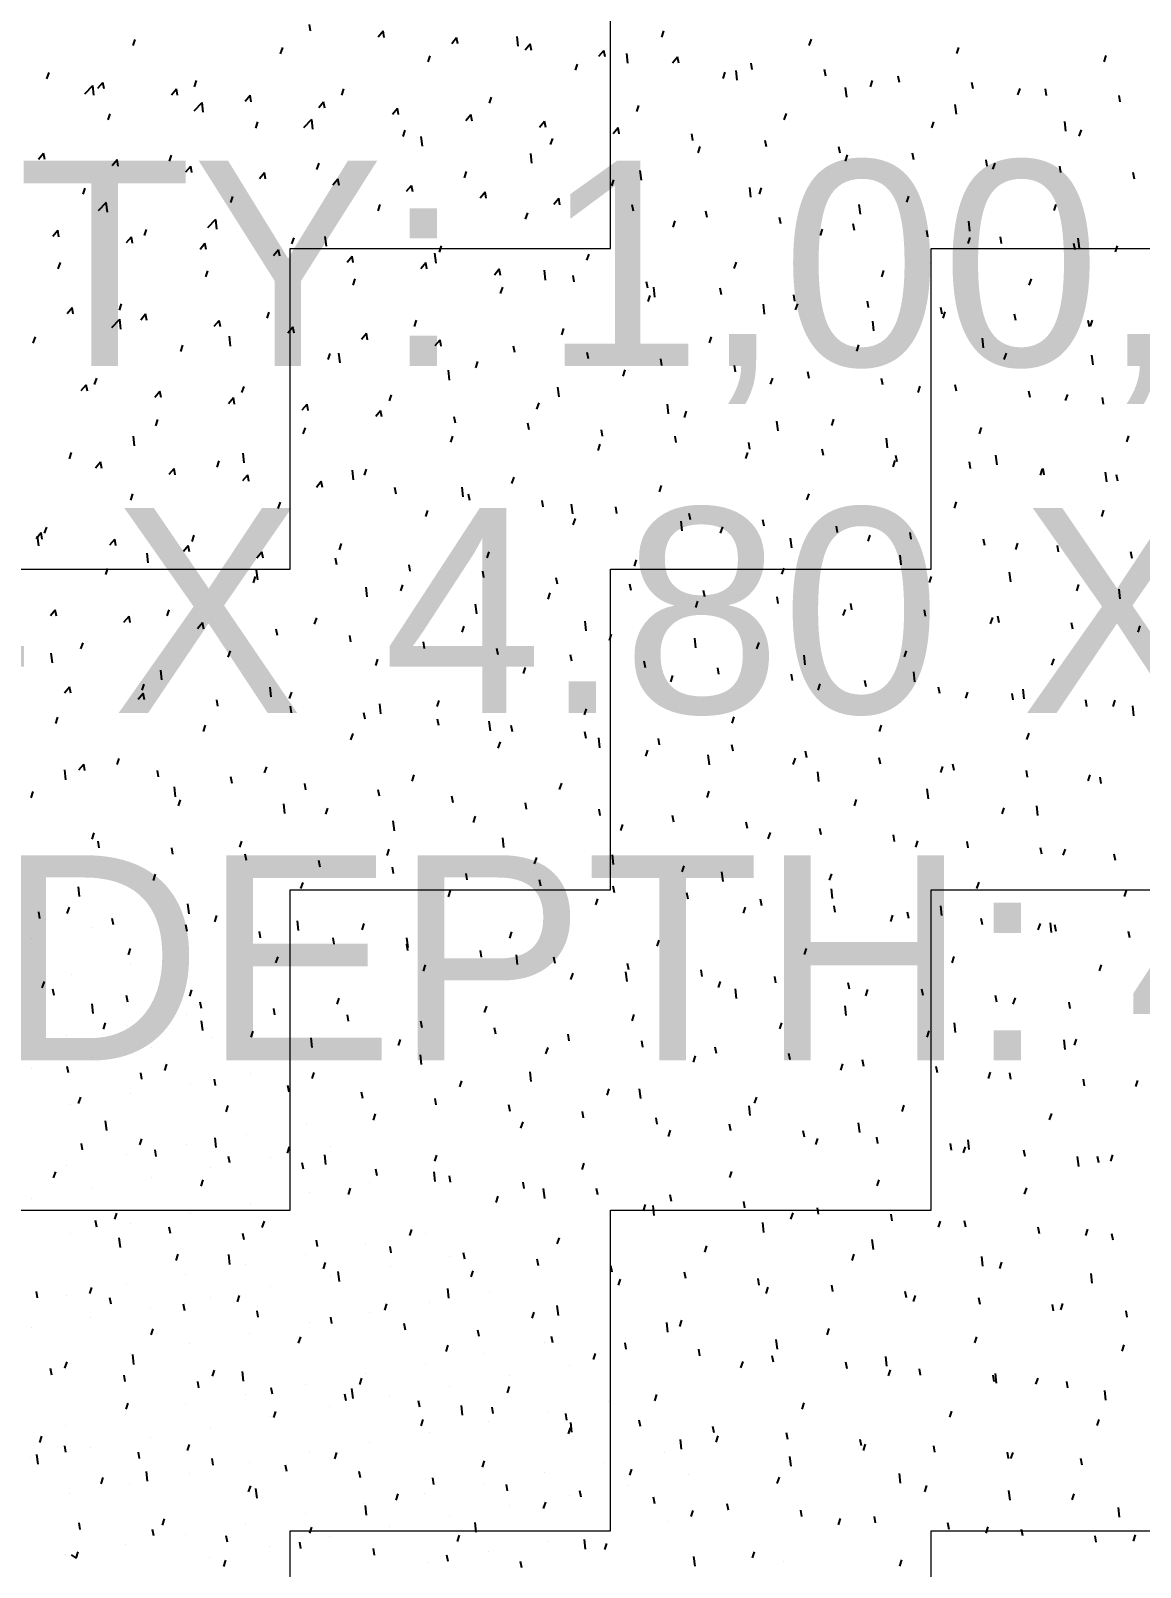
# Model space of a CAD drawing. Header units: millimetres. Extents: x 331487 to 517269, y 198509 to 399936.
# Drawn here: x 417134 to 418215, y 394317 to 395814 of the extents above; entities that cross this region are included whole.
import ezdxf

# ---------------------------------------------------------------- set-up
doc = ezdxf.new("R2010")
doc.units = ezdxf.units.MM
doc.header["$MEASUREMENT"] = 0
doc.layers.add('9th_Hatch-4', color=252, linetype='Continuous', lineweight=5)
doc.layers.add('9th_Text', color=7, linetype='Continuous', lineweight=5)
doc.layers.add('COLUMN', color=6, linetype='Continuous')
doc.styles.add('MtXpl_Swis721_Lt_BT', font='swissl.ttf')

msp = doc.modelspace()

# ---------------------------------------------------------------- linework, layer by layer
at = {"layer": '9th_Hatch-4', "linetype": 'Continuous'}
for p, q in [((417698.7, 395602.1), (417698.7, 395914.6)), ((417386.2, 395602.1), (417698.7, 395602.1)), ((417386.2, 395289.6), (417386.2, 395602.1)), ((418011.2, 395602.1), (418323.7, 395602.1)), ((418011.2, 395289.6), (418011.2, 395602.1)), ((417073.7, 395289.6), (417386.2, 395289.6)), ((417698.7, 395289.6), (418011.2, 395289.6)), ((417698.7, 394977.1), (417698.7, 395289.6)), ((417386.2, 394977.1), (417698.7, 394977.1)), ((417386.2, 394664.6), (417386.2, 394977.1)), ((418011.2, 394977.1), (418323.7, 394977.1)), ((418011.2, 394664.6), (418011.2, 394977.1)), ((417073.7, 394664.6), (417386.2, 394664.6)), ((417698.7, 394664.6), (418011.2, 394664.6)), ((417698.7, 394352.1), (417698.7, 394664.6)), ((417386.2, 394352.1), (417698.7, 394352.1)), ((417386.2, 394039.6), (417386.2, 394352.1)), ((418011.2, 394352.1), (418323.7, 394352.1)), ((418011.2, 394039.6), (418011.2, 394352.1))]:
    msp.add_line(p, q, dxfattribs=at)
at = {"layer": 'COLUMN', "color": 2, "linetype": 'Continuous'}
for p, q in [((417406.3, 395814.1), (417405.2, 395820.3)), ((417233.4, 395799.9), (417235.4, 395805.9)), ((417472.1, 395808.3), (417476.9, 395814.1)), ((417478, 395807.8), (417476.9, 395814.1)), ((417543.8, 395802), (417548.6, 395807.8)), ((417549.8, 395801.5), (417548.6, 395807.8)), ((417608.7, 395799.3), (417607.6, 395808.7)), ((417615.5, 395795.8), (417620.3, 395801.5)), ((417621.5, 395795.2), (417620.3, 395801.5)), ((417748.5, 395808.1), (417750.6, 395814.2)), ((417892.2, 395800.1), (417894.3, 395806.1)), ((417377.1, 395791.9), (417379.1, 395797.9)), ((417520.8, 395783.9), (417522.8, 395789.9)), ((417687.3, 395789.5), (417692.1, 395795.2)), ((417693.2, 395789), (417692.1, 395795.2)), ((417715.4, 395782.7), (417714.3, 395792.2)), ((417759, 395783.2), (417763.8, 395789)), ((417765, 395782.7), (417763.8, 395789)), ((418036, 395792.1), (418038, 395798.1)), ((418179.7, 395784.1), (418181.7, 395790.1)), ((417149.3, 395767.6), (417151.4, 395773.7)), ((417664.5, 395775.9), (417666.5, 395781.9)), ((417808.2, 395767.8), (417810.2, 395773.9)), ((417822.1, 395766.1), (417821, 395775.6)), ((417836.7, 395776.4), (417835.5, 395782.7)), ((417908.4, 395770.1), (417907.2, 395776.4)), ((417186.2, 395753), (417194, 395761.1)), ((417195, 395751.5), (417193.9, 395761)), ((417199, 395758.2), (417203.9, 395763.9)), ((417205, 395757.7), (417203.9, 395763.9)), ((417270.8, 395751.9), (417275.6, 395757.7)), ((417276.7, 395751.4), (417275.6, 395757.7)), ((417293.1, 395759.6), (417295.1, 395765.7)), ((417436.8, 395751.6), (417438.8, 395757.7)), ((417928.8, 395749.6), (417927.7, 395759.1)), ((417951.9, 395759.8), (417954, 395765.9)), ((417980.1, 395763.9), (417979, 395770.1)), ((418051.9, 395757.6), (418050.7, 395763.9)), ((418095.6, 395751.8), (418097.7, 395757.9)), ((418123.6, 395751.3), (418122.4, 395757.6)), ((417292.9, 395736.4), (417300.7, 395744.5)), ((417301.7, 395734.9), (417300.6, 395744.4)), ((417342.5, 395745.6), (417347.3, 395751.4)), ((417348.5, 395745.1), (417347.3, 395751.4)), ((417414.2, 395739.4), (417419, 395745.1)), ((417420.2, 395738.8), (417419, 395745.1)), ((417580.5, 395743.6), (417582.5, 395749.6)), ((417724.2, 395735.6), (417726.2, 395741.6)), ((418035.6, 395733), (418034.5, 395742.5)), ((418195.3, 395745), (418194.2, 395751.3)), ((417209, 395727.4), (417211.1, 395733.4)), ((417399.7, 395719.9), (417407.5, 395728)), ((417408.5, 395718.4), (417407.4, 395727.9)), ((417486, 395733.1), (417490.8, 395738.8)), ((417491.9, 395732.6), (417490.8, 395738.8)), ((417557.7, 395726.8), (417562.5, 395732.6)), ((417563.7, 395726.3), (417562.5, 395732.6)), ((417629.4, 395720.5), (417634.2, 395726.3)), ((417635.4, 395720), (417634.2, 395726.3)), ((417867.9, 395727.6), (417869.9, 395733.6)), ((418142.3, 395716.5), (418141.2, 395726)), ((417352.8, 395719.4), (417354.8, 395725.4)), ((417496.5, 395711.3), (417498.5, 395717.4)), ((417515.2, 395701.8), (417514.1, 395711.3)), ((417701.1, 395714.3), (417705.9, 395720)), ((417707.1, 395713.7), (417705.9, 395720)), ((417778.8, 395707.5), (417777.7, 395713.7)), ((418011.6, 395719.6), (418013.7, 395725.6)), ((418155.3, 395711.6), (418157.4, 395717.6)), ((417640.2, 395703.3), (417642.2, 395709.4)), ((417783.9, 395695.3), (417785.9, 395701.4)), ((417850.6, 395701.2), (417849.4, 395707.5)), ((417922.3, 395694.9), (417921.1, 395701.2)), ((417141.2, 395689.3), (417146, 395695)), ((417147.2, 395688.7), (417146, 395695)), ((417212.9, 395683), (417217.7, 395688.7)), ((417218.9, 395682.4), (417217.7, 395688.7)), ((417268.7, 395687.1), (417270.8, 395693.1)), ((417284.6, 395676.7), (417289.5, 395682.4)), ((417290.6, 395676.2), (417289.5, 395682.4)), ((417412.4, 395679.1), (417414.5, 395685.1)), ((417621.9, 395685.3), (417620.8, 395694.8)), ((417927.6, 395687.3), (417929.6, 395693.4)), ((417994, 395688.6), (417992.9, 395694.9)), ((418065.7, 395682.4), (418064.6, 395688.6)), ((418071.3, 395679.3), (418073.3, 395685.4)), ((418137.5, 395676.1), (418136.3, 395682.4)), ((417356.4, 395670.4), (417361.2, 395676.2)), ((417362.3, 395669.9), (417361.2, 395676.2)), ((417428.1, 395664.2), (417432.9, 395669.9)), ((417434.1, 395663.6), (417432.9, 395669.9)), ((417556.2, 395671.1), (417558.2, 395677.1)), ((417699.9, 395663.1), (417701.9, 395669.1)), ((417728.6, 395668.7), (417727.5, 395678.2)), ((418209.2, 395669.8), (418208, 395676.1)), ((417184.7, 395654.9), (417186.7, 395660.9)), ((417328.4, 395646.8), (417330.4, 395652.9)), ((417499.8, 395657.9), (417504.6, 395663.6)), ((417505.8, 395657.3), (417504.6, 395663.6)), ((417571.6, 395651.6), (417576.4, 395657.3)), ((417577.5, 395651.1), (417576.4, 395657.3)), ((417643.3, 395645.3), (417648.1, 395651.1)), ((417649.3, 395644.8), (417648.1, 395651.1)), ((417835.4, 395652.2), (417834.3, 395661.7)), ((417843.6, 395655.1), (417845.6, 395661.1)), ((417987.3, 395647.1), (417989.3, 395653.1)), ((417199.5, 395639), (417207.3, 395647.1)), ((417208.3, 395637.5), (417207.2, 395647)), ((417472.1, 395638.8), (417474.2, 395644.9)), ((417615.8, 395630.8), (417617.9, 395636.9)), ((417721, 395638.5), (417719.8, 395644.8)), ((417792.7, 395632.2), (417791.5, 395638.5)), ((417942.1, 395635.6), (417941, 395645.1)), ((418131, 395639.1), (418133, 395645.1)), ((417306.2, 395622.4), (417314, 395630.6)), ((417315, 395621), (417313.9, 395630.5)), ((417759.6, 395622.8), (417761.6, 395628.9)), ((417864.4, 395626), (417863.3, 395632.2)), ((417936.2, 395619.7), (417935, 395626)), ((418048.8, 395619.1), (418047.7, 395628.6)), ((417155.1, 395614), (417159.9, 395619.8)), ((417161, 395613.5), (417159.9, 395619.8)), ((417226.8, 395607.8), (417231.6, 395613.5)), ((417232.8, 395607.2), (417231.6, 395613.5)), ((417244.4, 395614.6), (417246.4, 395620.6)), ((417298.5, 395601.5), (417303.3, 395607.2)), ((417304.5, 395601), (417303.3, 395607.2)), ((417388.1, 395606.6), (417390.1, 395612.6)), ((417421.7, 395604.4), (417420.6, 395613.9)), ((417903.3, 395614.8), (417905.3, 395620.9)), ((418007.9, 395613.4), (418006.7, 395619.7)), ((418047, 395606.8), (418049, 395612.8)), ((418079.6, 395607.1), (418078.5, 395613.4)), ((418151.3, 395600.9), (418150.2, 395607.1)), ((418155.5, 395602.5), (418154.4, 395612)), ((417370.2, 395595.2), (417375.1, 395601)), ((417376.2, 395594.7), (417375.1, 395600.9)), ((417442, 395588.9), (417446.8, 395594.7)), ((417447.9, 395588.4), (417446.8, 395594.7)), ((417528.5, 395587.9), (417527.3, 395597.4)), ((417531.8, 395598.6), (417533.9, 395604.6)), ((417675.5, 395590.6), (417677.6, 395596.6)), ((418190.7, 395598.8), (418192.7, 395604.8)), ((417160.4, 395582.3), (417162.4, 395588.4)), ((417304.1, 395574.3), (417306.1, 395580.4)), ((417513.7, 395582.7), (417518.5, 395588.4)), ((417519.7, 395582.1), (417518.5, 395588.4)), ((417585.4, 395576.4), (417590.2, 395582.1)), ((417591.4, 395575.9), (417590.2, 395582.1)), ((417635.2, 395571.3), (417634.1, 395580.8)), ((417819.2, 395582.6), (417821.3, 395588.6)), ((417963, 395574.5), (417965, 395580.6)), ((417447.8, 395566.3), (417449.8, 395572.4)), ((417591.5, 395558.3), (417593.5, 395564.4)), ((417663.1, 395569.6), (417662, 395575.8)), ((417734.9, 395563.3), (417733.7, 395569.6)), ((417741.9, 395554.8), (417740.8, 395564.3)), ((417806.6, 395557), (417805.4, 395563.3)), ((418106.7, 395566.5), (418108.7, 395572.6)), ((417220.1, 395542.1), (417222.1, 395548.1)), ((417735.2, 395550.3), (417737.3, 395556.3)), ((417848.6, 395538.2), (417847.5, 395547.7)), ((417878.3, 395550.8), (417877.1, 395557)), ((417878.9, 395542.3), (417881, 395548.3)), ((417950, 395544.5), (417948.9, 395550.7)), ((417168.9, 395538.8), (417173.8, 395544.6)), ((417174.9, 395538.3), (417173.8, 395544.6)), ((417212.7, 395525), (417220.5, 395533.2)), ((417221.5, 395523.6), (417220.4, 395533.1)), ((417240.7, 395532.5), (417245.5, 395538.3)), ((417246.6, 395532), (417245.5, 395538.3)), ((417312.4, 395526.3), (417317.2, 395532)), ((417318.4, 395525.7), (417317.2, 395532)), ((417363.8, 395534.1), (417365.8, 395540.1)), ((417507.5, 395526.1), (417509.5, 395532.1)), ((418021.8, 395538.2), (418020.6, 395544.5)), ((418022.7, 395534.3), (418024.7, 395540.3)), ((418093.5, 395531.9), (418092.3, 395538.2)), ((418165.2, 395525.7), (418164.1, 395531.9)), ((418166.4, 395526.3), (418168.4, 395532.3)), ((417328.3, 395507), (417327.2, 395516.5)), ((417384.1, 395520), (417388.9, 395525.7)), ((417390.1, 395519.5), (417388.9, 395525.7)), ((417455.8, 395513.7), (417460.7, 395519.5)), ((417461.8, 395513.2), (417460.7, 395519.5)), ((417651.2, 395518), (417653.2, 395524.1)), ((417955.3, 395521.7), (417954.2, 395531.2)), ((417136, 395509.8), (417138.1, 395515.9)), ((417279.8, 395501.8), (417281.8, 395507.9)), ((417527.6, 395507.4), (417532.4, 395513.2)), ((417533.5, 395506.9), (417532.4, 395513.2)), ((417605.3, 395500.6), (417604.1, 395506.9)), ((417794.9, 395510), (417796.9, 395516.1)), ((417938.6, 395502), (417940.7, 395508.1)), ((418062.1, 395505.1), (418061, 395514.6)), ((417423.5, 395493.8), (417425.5, 395499.8)), ((417435, 395490.5), (417433.9, 395500)), ((417567.2, 395485.8), (417569.2, 395491.8)), ((417677, 395494.4), (417675.8, 395500.6)), ((417748.7, 395488.1), (417747.6, 395494.4)), ((417820.5, 395481.8), (417819.3, 395488.1)), ((418082.3, 395494), (418084.4, 395500.1)), ((418168.8, 395488.6), (418167.7, 395498.1)), ((417195.7, 395469.6), (417197.8, 395475.6)), ((417541.7, 395473.9), (417540.6, 395483.4)), ((417710.9, 395477.8), (417712.9, 395483.8)), ((417854.6, 395469.8), (417856.6, 395475.8)), ((417892.2, 395475.5), (417891, 395481.8)), ((417963.9, 395469.3), (417962.7, 395475.5)), ((417182.8, 395463.6), (417187.6, 395469.3)), ((417188.8, 395463.1), (417187.6, 395469.3)), ((417254.5, 395457.3), (417259.4, 395463.1)), ((417260.5, 395456.8), (417259.4, 395463.1)), ((417326.3, 395451), (417331.1, 395456.8)), ((417332.2, 395450.5), (417331.1, 395456.8)), ((417339.4, 395461.6), (417341.5, 395467.6)), ((417483.2, 395453.5), (417485.2, 395459.6)), ((417648.4, 395457.4), (417647.3, 395466.9)), ((417998.3, 395461.8), (418000.3, 395467.8)), ((418035.6, 395463), (418034.5, 395469.3)), ((418107.4, 395456.7), (418106.2, 395463)), ((418142, 395453.8), (418144.1, 395459.8)), ((418179.1, 395450.4), (418177.9, 395456.7)), ((417398, 395444.8), (417402.8, 395450.5)), ((417404, 395444.2), (417402.8, 395450.5)), ((417469.7, 395438.5), (417474.5, 395444.2)), ((417475.7, 395438), (417474.5, 395444.2)), ((417626.9, 395445.5), (417628.9, 395451.6)), ((417755.2, 395440.8), (417754.1, 395450.3)), ((417770.6, 395437.5), (417772.6, 395443.6)), ((417255.4, 395429.3), (417257.5, 395435.3)), ((417399.1, 395421.3), (417401.2, 395427.3)), ((417547.4, 395431.7), (417546.3, 395438)), ((417619.2, 395425.4), (417618, 395431.7)), ((417861.9, 395424.3), (417860.8, 395433.8)), ((417914.3, 395429.5), (417916.3, 395435.6)), ((418058, 395421.5), (418060, 395427.5)), ((417234.8, 395409.6), (417233.7, 395419.1)), ((417542.9, 395413.3), (417544.9, 395419.3)), ((417690.9, 395419.1), (417689.7, 395425.4)), ((417762.6, 395412.9), (417761.4, 395419.1)), ((417834.3, 395406.6), (417833.2, 395412.9)), ((417968.6, 395407.7), (417967.5, 395417.2)), ((418201.7, 395413.5), (418203.8, 395419.5)), ((417171.4, 395397), (417173.4, 395403.1)), ((417341.5, 395393.1), (417340.4, 395402.5)), ((417686.6, 395405.3), (417688.6, 395411.3)), ((417830.3, 395397.3), (417832.3, 395403.3)), ((417906.1, 395400.3), (417904.9, 395406.6)), ((417977.8, 395394), (417976.6, 395400.3)), ((418075.3, 395391.2), (418074.2, 395400.7)), ((417196.7, 395388.4), (417201.5, 395394.1)), ((417202.7, 395387.8), (417201.5, 395394.1)), ((417268.4, 395382.1), (417273.2, 395387.8)), ((417274.4, 395381.6), (417273.2, 395387.8)), ((417315.1, 395389), (417317.1, 395395.1)), ((417340.1, 395375.8), (417345, 395381.6)), ((417346.1, 395375.3), (417345, 395381.6)), ((417448.2, 395376.5), (417447.1, 395386)), ((417458.8, 395381), (417460.9, 395387.1)), ((417974, 395389.3), (417976, 395395.3)), ((418049.5, 395387.8), (418048.4, 395394)), ((418117.7, 395381.2), (418119.7, 395387.3)), ((418121.2, 395381.5), (418120.1, 395387.8)), ((418182.1, 395374.6), (418180.9, 395384.1)), ((418193, 395375.2), (418191.8, 395381.5)), ((417411.9, 395369.6), (417416.7, 395375.3)), ((417417.8, 395369), (417416.7, 395375.3)), ((417489.6, 395362.7), (417488.4, 395369)), ((417555, 395359.9), (417553.9, 395369.4)), ((417602.5, 395373), (417604.6, 395379.1)), ((417746.3, 395365), (417748.3, 395371.1)), ((417231.1, 395356.8), (417233.1, 395362.8)), ((417374.8, 395348.8), (417376.8, 395354.8)), ((417561.3, 395356.5), (417560.1, 395362.7)), ((417633, 395350.2), (417631.9, 395356.5)), ((417661.7, 395343.4), (417660.6, 395352.9)), ((417890, 395357), (417892, 395363)), ((418033.7, 395349), (418035.7, 395355)), ((417518.5, 395340.8), (417520.5, 395346.8)), ((417662.2, 395332.8), (417664.3, 395338.8)), ((417704.8, 395343.9), (417703.6, 395350.2)), ((417776.5, 395337.6), (417775.3, 395343.9)), ((417848.2, 395331.4), (417847, 395337.6)), ((418177.4, 395341), (418179.4, 395347)), ((417138.8, 395319.4), (417143.7, 395325.2)), ((417141.3, 395312.2), (417140.2, 395321.7)), ((417144.8, 395318.9), (417143.7, 395325.2)), ((417147.1, 395324.5), (417149.1, 395330.6)), ((417290.8, 395316.5), (417292.8, 395322.6)), ((417768.4, 395326.8), (417767.3, 395336.3)), ((417805.9, 395324.7), (417808, 395330.8)), ((417919.9, 395325.1), (417918.8, 395331.4)), ((417949.7, 395316.7), (417951.7, 395322.8)), ((417991.7, 395318.8), (417990.5, 395325.1)), ((417210.6, 395313.2), (417215.4, 395318.9)), ((417216.5, 395312.6), (417215.4, 395318.9)), ((417282.3, 395306.9), (417287.1, 395312.6)), ((417288.3, 395306.4), (417287.1, 395312.6)), ((417434.5, 395308.5), (417436.5, 395314.6)), ((417578.2, 395300.5), (417580.2, 395306.5)), ((417875.1, 395310.3), (417874, 395319.8)), ((418063.4, 395312.5), (418062.2, 395318.8)), ((418093.4, 395308.7), (418095.4, 395314.8)), ((418135.1, 395306.3), (418134, 395312.5)), ((417248.1, 395295.6), (417246.9, 395305.1)), ((417354, 395300.6), (417358.8, 395306.4)), ((417360, 395300.1), (417358.8, 395306.3)), ((417431.7, 395293.8), (417430.6, 395300.1)), ((417503.4, 395287.5), (417502.3, 395293.8)), ((417721.9, 395292.5), (417724, 395298.5)), ((417981.9, 395293.7), (417980.8, 395303.2)), ((418206.8, 395300), (418205.7, 395306.3)), ((417206.8, 395284.3), (417208.8, 395290.3)), ((417350.5, 395276.3), (417352.5, 395282.3)), ((417354.8, 395279.1), (417353.7, 395288.6)), ((417575.2, 395281.3), (417574, 395287.5)), ((417646.9, 395275), (417645.7, 395281.2)), ((417865.6, 395284.5), (417867.7, 395290.5)), ((418009.3, 395276.5), (418011.4, 395282.5)), ((418088.6, 395277.2), (418087.5, 395286.7)), ((417461.5, 395262.5), (417460.4, 395272)), ((417494.2, 395268.3), (417496.2, 395274.3)), ((417637.9, 395260.2), (417639.9, 395266.3)), ((417718.6, 395268.7), (417717.5, 395275)), ((417790.4, 395262.4), (417789.2, 395268.7)), ((417862.1, 395256.2), (417860.9, 395262.4)), ((418153.1, 395268.5), (418155.1, 395274.5)), ((418195.3, 395260.6), (418194.2, 395270.1)), ((417152.7, 395244.2), (417157.5, 395250)), ((417158.7, 395243.7), (417157.5, 395250)), ((417266.5, 395244), (417268.5, 395250)), ((417568.2, 395246), (417567.1, 395255.5)), ((417781.6, 395252.2), (417783.6, 395258.3)), ((417925.3, 395244.2), (417927.4, 395250.3)), ((417933.8, 395249.9), (417932.6, 395256.1)), ((418005.5, 395243.6), (418004.4, 395249.9)), ((417224.4, 395237.9), (417229.3, 395243.7)), ((417230.4, 395237.4), (417229.3, 395243.7)), ((417296.2, 395231.7), (417301, 395237.4)), ((417302.1, 395231.1), (417301, 395237.4)), ((417410.2, 395236), (417412.2, 395242)), ((417553.9, 395228), (417555.9, 395234)), ((417674.9, 395229.4), (417673.8, 395238.9)), ((418069, 395236.2), (418071.1, 395242.3)), ((418077.3, 395237.3), (418076.1, 395243.6)), ((418149, 395231.1), (418147.8, 395237.3)), ((418212.8, 395228.2), (418214.8, 395234.2)), ((417182.4, 395211.8), (417184.5, 395217.8)), ((417373.9, 395224.9), (417372.7, 395231.1)), ((417445.6, 395218.6), (417444.4, 395224.9)), ((417517.3, 395212.3), (417516.2, 395218.6)), ((417697.6, 395220), (417699.6, 395226)), ((417781.7, 395212.9), (417780.6, 395222.4)), ((417841.3, 395212), (417843.3, 395218)), ((417154.6, 395198.2), (417153.5, 395207.7)), ((417326.1, 395203.7), (417328.2, 395209.8)), ((417469.9, 395195.7), (417471.9, 395201.8)), ((417589.1, 395206), (417587.9, 395212.3)), ((417660.8, 395199.8), (417659.6, 395206)), ((417888.4, 395196.3), (417887.3, 395205.8)), ((417985, 395204), (417987, 395210)), ((418128.7, 395196), (418130.8, 395202)), ((417261.3, 395181.7), (417260.2, 395191.2)), ((417613.6, 395187.7), (417615.6, 395193.8)), ((417732.5, 395193.5), (417731.3, 395199.8)), ((417804.2, 395187.2), (417803.1, 395193.5)), ((417876, 395180.9), (417874.8, 395187.2)), ((417995.1, 395179.8), (417994, 395189.3)), ((417166.6, 395169), (417171.4, 395174.7)), ((417172.6, 395168.5), (417171.4, 395174.7)), ((417242.1, 395171.5), (417244.1, 395177.5)), ((417368, 395165.1), (417366.9, 395174.6)), ((417757.3, 395179.7), (417759.3, 395185.8)), ((417901, 395171.7), (417903, 395177.8)), ((417947.7, 395174.7), (417946.5, 395180.9)), ((418019.4, 395168.4), (418018.3, 395174.6)), ((418101.8, 395163.2), (418100.7, 395172.7)), ((417238.3, 395162.7), (417243.1, 395168.5)), ((417244.3, 395162.2), (417243.1, 395168.5)), ((417316, 395155.9), (417314.9, 395162.2)), ((417385.8, 395163.5), (417387.9, 395169.5)), ((417474.8, 395148.6), (417473.7, 395158.1)), ((417529.5, 395155.5), (417531.6, 395161.5)), ((418044.7, 395163.7), (418046.7, 395169.7)), ((418091.1, 395162.1), (418090, 395168.4)), ((418162.9, 395155.8), (418161.7, 395162.1)), ((418188.4, 395155.7), (418190.4, 395161.7)), ((417158.1, 395139.2), (417160.1, 395145.3)), ((417387.7, 395149.6), (417386.6, 395155.9)), ((417459.5, 395143.4), (417458.3, 395149.6)), ((417531.2, 395137.1), (417530, 395143.4)), ((417673.3, 395147.5), (417675.3, 395153.5)), ((417817, 395139.5), (417819, 395145.5)), ((418208.6, 395146.7), (418207.5, 395156.2)), ((417301.8, 395131.2), (417303.8, 395137.3)), ((417445.5, 395123.2), (417447.6, 395129.3)), ((417581.5, 395132), (417580.4, 395141.5)), ((417602.9, 395130.8), (417601.8, 395137.1)), ((417674.7, 395124.5), (417673.5, 395130.8)), ((417960.7, 395131.4), (417962.7, 395137.5)), ((418104.4, 395123.4), (418106.4, 395129.5)), ((417589.2, 395115.2), (417591.3, 395121.3)), ((417688.2, 395115.5), (417687.1, 395125)), ((417733, 395107.2), (417735, 395113.2)), ((417746.4, 395118.3), (417745.2, 395124.5)), ((417818.1, 395112), (417816.9, 395118.3)), ((417889.8, 395105.7), (417888.7, 395112)), ((417180.5, 395093.8), (417185.3, 395099.5)), ((417186.4, 395093.2), (417185.3, 395099.5)), ((417217.8, 395099), (417219.8, 395105)), ((417361.5, 395091), (417363.5, 395097)), ((417794.9, 395098.9), (417793.8, 395108.4)), ((417876.7, 395099.2), (417878.7, 395105.2)), ((417961.6, 395099.4), (417960.4, 395105.7)), ((418020.4, 395091.2), (418022.4, 395097.2)), ((418033.3, 395093.2), (418032.1, 395099.4)), ((417167.8, 395084.3), (417166.7, 395093.8)), ((417258.2, 395087), (417257, 395093.2)), ((417329.9, 395080.7), (417328.7, 395087)), ((417505.2, 395083), (417507.2, 395089)), ((417901.7, 395082.4), (417900.6, 395091.9)), ((418105, 395086.9), (418103.9, 395093.2)), ((418164.1, 395083.2), (418166.1, 395089.2)), ((418176.7, 395080.6), (418175.6, 395086.9)), ((417133.8, 395066.7), (417135.8, 395072.8)), ((417274.6, 395067.7), (417273.5, 395077.2)), ((417401.6, 395074.4), (417400.5, 395080.7)), ((417473.3, 395068.1), (417472.2, 395074.4)), ((417545.1, 395061.9), (417543.9, 395068.1)), ((417648.9, 395074.9), (417651, 395081)), ((417792.6, 395066.9), (417794.7, 395073)), ((418008.4, 395065.8), (418007.3, 395075.3)), ((417277.5, 395058.7), (417279.5, 395064.8)), ((417381.3, 395051.2), (417380.2, 395060.7)), ((417421.2, 395050.7), (417423.2, 395056.7)), ((417616.8, 395055.6), (417615.6, 395061.9)), ((417688.5, 395049.3), (417687.4, 395055.6)), ((417936.4, 395058.9), (417938.4, 395065)), ((418080.1, 395050.9), (418082.1, 395057)), ((418115.1, 395049.3), (418114, 395058.8)), ((417488, 395034.6), (417486.9, 395044.1)), ((417564.9, 395042.7), (417566.9, 395048.7)), ((417708.6, 395034.7), (417710.6, 395040.7)), ((417760.3, 395043), (417759.1, 395049.3)), ((417832, 395036.8), (417830.8, 395043)), ((417193.5, 395026.5), (417195.5, 395032.5)), ((417200.3, 395018), (417199.2, 395024.3)), ((417337.2, 395018.5), (417339.2, 395024.5)), ((417594.7, 395018.1), (417593.6, 395027.6)), ((417852.3, 395026.7), (417854.4, 395032.7)), ((417903.7, 395030.5), (417902.5, 395036.8)), ((417975.4, 395024.2), (417974.3, 395030.5)), ((417996, 395018.7), (417998.1, 395024.7)), ((418047.2, 395017.9), (418046, 395024.2)), ((417272, 395011.8), (417270.9, 395018)), ((417343.8, 395005.5), (417342.6, 395011.7)), ((417480.9, 395010.4), (417482.9, 395016.5)), ((417624.6, 395002.4), (417626.6, 395008.5)), ((417701.5, 395001.5), (417700.4, 395011)), ((418118.9, 395011.7), (418117.7, 395017.9)), ((418139.8, 395010.7), (418141.8, 395016.7)), ((418190.6, 395005.4), (418189.5, 395011.7)), ((417253.1, 394986.2), (417255.2, 394992.2)), ((417415.5, 394999.2), (417414.3, 395005.5)), ((417487.2, 394992.9), (417486.1, 394999.2)), ((417558.9, 394986.7), (417557.8, 394992.9)), ((417768.3, 394994.4), (417770.3, 395000.5)), ((417808.2, 394985), (417807.1, 394994.5)), ((417912, 394986.4), (417914.1, 394992.5)), ((417181.1, 394970.3), (417180, 394979.8)), ((417396.9, 394978.2), (417398.9, 394984.2)), ((417630.7, 394980.4), (417629.5, 394986.6)), ((417702.4, 394974.1), (417701.2, 394980.4)), ((417914.9, 394968.4), (417913.8, 394977.9)), ((418055.7, 394978.4), (418057.8, 394984.5)), ((417287.8, 394953.7), (417286.7, 394963.2)), ((417540.6, 394970.2), (417542.6, 394976.2)), ((417684.3, 394962.2), (417686.3, 394968.2)), ((417774.1, 394967.8), (417773, 394974.1)), ((417845.9, 394961.5), (417844.7, 394967.8)), ((418199.4, 394970.4), (418201.5, 394976.4)), ((417142.5, 394949.1), (417141.3, 394955.4)), ((417169.1, 394961.7), (417169.1, 394961.7)), ((417169.1, 394953.9), (417171.2, 394960)), ((417214.2, 394942.8), (417213, 394949.1)), ((417312.8, 394945.9), (417314.9, 394952)), ((417828, 394954.2), (417830, 394960.2)), ((417917.6, 394955.3), (417916.4, 394961.5)), ((417971.7, 394946.2), (417973.7, 394952.2)), ((417989.3, 394949), (417988.1, 394955.3)), ((418021.6, 394951.8), (418020.5, 394961.3)), ((418061, 394942.7), (418059.9, 394949)), ((417193, 394939.8), (417193, 394939.8)), ((417285.9, 394936.5), (417284.8, 394942.8)), ((417357.6, 394930.3), (417356.5, 394936.5)), ((417394.6, 394937.2), (417393.4, 394946.7)), ((417456.6, 394937.9), (417458.6, 394944)), ((417600.3, 394929.9), (417602.3, 394936)), ((418115.4, 394938.1), (418117.5, 394944.2)), ((418128.4, 394935.3), (418127.3, 394944.8)), ((418132.8, 394936.4), (418131.6, 394942.7)), ((418204.5, 394930.2), (418203.3, 394936.4)), ((417134.7, 394929.7), (417134.7, 394929.7)), ((417228.8, 394913.7), (417230.8, 394919.7)), ((417429.4, 394924), (417428.2, 394930.2)), ((417501.1, 394917.7), (417499.9, 394924)), ((417501.3, 394920.6), (417500.2, 394930.1)), ((417572.8, 394911.4), (417571.7, 394917.7)), ((417744, 394921.9), (417746, 394928)), ((417887.7, 394913.9), (417889.7, 394919.9)), ((417231.2, 394904.8), (417231.2, 394904.8)), ((417372.5, 394905.7), (417374.6, 394911.7)), ((417516.2, 394897.7), (417518.3, 394903.7)), ((417608, 394904.1), (417606.9, 394913.6)), ((417644.6, 394905.2), (417643.4, 394911.4)), ((417716.3, 394898.9), (417715.1, 394905.1)), ((418031.4, 394905.9), (418033.4, 394911.9)), ((418175.1, 394897.9), (418177.1, 394903.9)), ((417144.8, 394881.4), (417146.8, 394887.5)), ((417172.9, 394894.7), (417172.9, 394894.7)), ((417660, 394889.7), (417662, 394895.7)), ((417714.7, 394887.5), (417713.6, 394897)), ((417788, 394892.6), (417786.8, 394898.9)), ((417803.7, 394881.6), (417805.7, 394887.7)), ((417859.7, 394886.3), (417858.6, 394892.6)), ((417156.3, 394873.9), (417155.2, 394880.1)), ((417228.1, 394867.6), (417226.9, 394873.9)), ((417288.5, 394873.4), (417290.5, 394879.5)), ((417821.4, 394871), (417820.3, 394880.5)), ((417931.5, 394880.1), (417930.3, 394886.3)), ((417947.4, 394873.6), (417949.4, 394879.7)), ((418003.2, 394873.8), (418002, 394880)), ((418074.9, 394867.5), (418073.8, 394873.8)), ((417194.4, 394856.3), (417193.3, 394865.8)), ((417299.8, 394861.3), (417298.6, 394867.6)), ((417371.5, 394855), (417370.4, 394861.3)), ((417432.2, 394865.4), (417434.2, 394871.5)), ((417575.9, 394857.4), (417578, 394863.4)), ((417928.2, 394854.4), (417927.1, 394863.9)), ((418091.1, 394865.6), (418093.1, 394871.7)), ((418146.6, 394861.2), (418145.5, 394867.5)), ((417204.5, 394841.2), (417206.5, 394847.2)), ((417227.1, 394845.1), (417227.1, 394845.1)), ((417285.4, 394855.1), (417285.4, 394855.1)), ((417301.1, 394839.8), (417300, 394849.3)), ((417443.2, 394848.8), (417442.1, 394855)), ((417515, 394842.5), (417513.8, 394848.8)), ((417586.7, 394836.2), (417585.5, 394842.5)), ((417719.6, 394849.4), (417721.7, 394855.4)), ((417863.4, 394841.4), (417865.4, 394847.4)), ((418034.9, 394837.9), (418033.8, 394847.4)), ((417168.8, 394835.1), (417168.8, 394835.1)), ((417309.4, 394833.1), (417309.4, 394833.1)), ((417348.2, 394833.2), (417350.2, 394839.2)), ((417407.8, 394823.2), (417406.7, 394832.7)), ((417491.9, 394825.2), (417493.9, 394831.2)), ((417658.4, 394829.9), (417657.3, 394836.2)), ((417730.2, 394823.7), (417729, 394829.9)), ((418007.1, 394833.4), (418009.1, 394839.4)), ((418141.6, 394821.3), (418140.5, 394830.8)), ((418150.8, 394825.4), (418152.8, 394831.4)), ((417192.8, 394813.1), (417192.8, 394813.1)), ((417251.1, 394823.1), (417251.1, 394823.1)), ((417514.5, 394806.7), (417513.4, 394816.2)), ((417635.6, 394817.1), (417637.7, 394823.2)), ((417779.3, 394809.1), (417781.4, 394815.2)), ((417801.9, 394817.4), (417800.7, 394823.7)), ((417873.6, 394811.1), (417872.4, 394817.4)), ((417134.4, 394803.1), (417134.4, 394803.1)), ((417170.2, 394798.6), (417169.1, 394804.9)), ((417241.9, 394792.4), (417240.8, 394798.6)), ((417264.2, 394800.9), (417266.2, 394806.9)), ((417347.6, 394798.1), (417347.6, 394798.1)), ((417407.9, 394792.9), (417409.9, 394798.9)), ((417621.3, 394790.1), (417620.2, 394799.6)), ((417923.1, 394801.1), (417925.1, 394807.2)), ((417945.3, 394804.8), (417944.2, 394811.1)), ((418017.1, 394798.6), (418015.9, 394804.8)), ((418066.8, 394793.1), (418068.8, 394799.2)), ((418088.8, 394792.3), (418087.6, 394798.6)), ((417289.3, 394788.1), (417289.3, 394788.1)), ((417313.7, 394786.1), (417312.5, 394792.4)), ((417385.4, 394779.8), (417384.2, 394786.1)), ((417551.6, 394784.9), (417553.6, 394790.9)), ((417695.3, 394776.9), (417697.3, 394782.9)), ((417728, 394773.6), (417726.9, 394783.1)), ((418160.5, 394786), (418159.4, 394792.3)), ((418210.5, 394785.1), (418212.5, 394791.2)), ((417172.6, 394768.1), (417172.6, 394768.1)), ((417180.2, 394768.7), (417182.2, 394774.7)), ((417230.9, 394778.1), (417230.9, 394778.1)), ((417457.1, 394773.5), (417456, 394779.8)), ((417528.8, 394767.3), (417527.7, 394773.5)), ((417839, 394768.9), (417841.1, 394774.9)), ((417323.9, 394760.6), (417325.9, 394766.7)), ((417467.6, 394752.6), (417469.6, 394758.7)), ((417600.6, 394761), (417599.4, 394767.3)), ((417672.3, 394754.7), (417671.1, 394761)), ((417744, 394748.4), (417742.9, 394754.7)), ((417834.7, 394757), (417833.6, 394766.5)), ((417982.7, 394760.9), (417984.8, 394766.9)), ((418126.5, 394752.9), (418128.5, 394758.9)), ((417207.6, 394742.4), (417206.5, 394751.9)), ((417343.5, 394738.5), (417343.5, 394738.5)), ((417401.8, 394748.5), (417401.8, 394748.5)), ((417611.3, 394744.6), (417613.3, 394750.7)), ((417755, 394736.6), (417757, 394742.7)), ((417815.8, 394742.2), (417814.6, 394748.4)), ((417887.5, 394735.9), (417886.3, 394742.2)), ((417941.4, 394740.5), (417940.3, 394750)), ((417184.1, 394723.4), (417182.9, 394729.7)), ((417239.8, 394728.4), (417241.9, 394734.4)), ((417255.8, 394717.1), (417254.7, 394723.4)), ((417285.1, 394728.5), (417285.1, 394728.5)), ((417314.3, 394725.8), (417313.2, 394735.3)), ((417383.6, 394720.4), (417385.6, 394726.4)), ((417425.7, 394726.5), (417425.7, 394726.5)), ((417898.7, 394728.6), (417900.7, 394734.7)), ((417959.2, 394729.6), (417958, 394735.9)), ((418030.9, 394723.3), (418029.8, 394729.6)), ((418042.4, 394720.6), (418044.5, 394726.6)), ((418048.2, 394723.9), (418047, 394733.4)), ((418102.7, 394717.1), (418101.5, 394723.3)), ((417168.5, 394708.4), (417168.5, 394708.4)), ((417226.8, 394718.5), (417226.8, 394718.5)), ((417327.5, 394710.9), (417326.4, 394717.1)), ((417367.4, 394716.5), (417367.4, 394716.5)), ((417399.3, 394704.6), (417398.1, 394710.9)), ((417421.1, 394709.3), (417420, 394718.8)), ((417527.3, 394712.4), (417529.3, 394718.4)), ((417671, 394704.4), (417673, 394710.4)), ((418154.9, 394707.4), (418153.8, 394716.9)), ((418174.4, 394710.8), (418173.2, 394717.1)), ((418186.1, 394712.6), (418188.2, 394718.6)), ((417155.8, 394696.1), (417157.9, 394702.2)), ((417250.8, 394696.5), (417250.8, 394696.5)), ((417299.5, 394688.1), (417301.6, 394694.2)), ((417309.1, 394706.5), (417309.1, 394706.5)), ((417471, 394698.3), (417469.8, 394704.6)), ((417527.8, 394692.7), (417526.7, 394702.2)), ((417542.7, 394692), (417541.6, 394698.3)), ((417814.7, 394696.4), (417816.7, 394702.4)), ((417958.4, 394688.3), (417960.4, 394694.4)), ((417192.5, 394686.5), (417192.5, 394686.5)), ((417405.6, 394681.5), (417405.6, 394681.5)), ((417443.2, 394680.1), (417445.3, 394686.2)), ((417463.9, 394691.5), (417463.9, 394691.5)), ((417587, 394672.1), (417589, 394678.2)), ((417614.5, 394685.8), (417613.3, 394692)), ((417634.5, 394676.2), (417633.4, 394685.7)), ((417686.2, 394679.5), (417685, 394685.8)), ((417757.9, 394673.2), (417756.7, 394679.5)), ((418102.1, 394680.3), (418104.2, 394686.4)), ((417134.1, 394676.5), (417134.1, 394676.5)), ((417347.3, 394671.5), (417347.3, 394671.5)), ((417730.7, 394664.1), (417732.7, 394670.1)), ((417741.2, 394659.6), (417740.1, 394669.1)), ((417829.6, 394666.9), (417828.5, 394673.2)), ((417901.4, 394660.7), (417900.2, 394666.9)), ((417198, 394648.2), (417196.8, 394654.5)), ((417215.5, 394655.9), (417217.5, 394661.9)), ((417230.7, 394651.5), (417230.7, 394651.5)), ((417269.7, 394641.9), (417268.5, 394648.2)), ((417289, 394661.5), (417289, 394661.5)), ((417359.2, 394647.9), (417361.3, 394653.9)), ((417848, 394643.1), (417846.9, 394652.6)), ((417874.4, 394656.1), (417876.4, 394662.1)), ((417973.1, 394654.4), (417971.9, 394660.7)), ((418018.1, 394648.1), (418020.1, 394654.1)), ((418044.8, 394648.1), (418043.6, 394654.4)), ((418116.5, 394641.8), (418115.4, 394648.1)), ((417172.3, 394641.5), (417172.3, 394641.5)), ((417220.9, 394628.4), (417219.8, 394637.9)), ((417341.4, 394635.7), (417340.3, 394641.9)), ((417413.1, 394629.4), (417412, 394635.6)), ((417502.9, 394639.9), (417505, 394645.9)), ((417518.1, 394641.9), (417518.1, 394641.9)), ((417646.7, 394631.9), (417648.7, 394637.9)), ((417954.7, 394626.5), (417953.6, 394636)), ((418161.8, 394640.1), (418163.8, 394646.1)), ((418188.3, 394635.6), (418187.1, 394641.8)), ((417275.2, 394615.6), (417277.2, 394621.7)), ((417327.6, 394611.9), (417326.5, 394621.4)), ((417401.5, 394621.9), (417401.5, 394621.9)), ((417459.8, 394631.9), (417459.8, 394631.9)), ((417484.9, 394623.1), (417483.7, 394629.4)), ((417542.1, 394619.9), (417542.1, 394619.9)), ((417556.6, 394616.8), (417555.4, 394623.1)), ((417790.4, 394623.8), (417792.4, 394629.9)), ((417934.1, 394615.8), (417936.1, 394621.9)), ((418061.4, 394610), (418060.3, 394619.5)), ((417343.2, 394611.9), (417343.2, 394611.9)), ((417418.9, 394607.6), (417420.9, 394613.6)), ((417434.3, 394595.3), (417433.2, 394604.8)), ((417483.8, 394609.9), (417483.8, 394609.9)), ((417562.6, 394599.6), (417564.7, 394605.6)), ((417628.3, 394610.6), (417627.2, 394616.8)), ((417700.1, 394604.3), (417698.9, 394610.5)), ((417771.8, 394598), (417770.6, 394604.3)), ((418077.8, 394607.8), (418079.8, 394613.9)), ((418168.1, 394593.4), (418167, 394602.9)), ((417191.2, 394583.4), (417193.2, 394589.4)), ((417226.5, 394591.8), (417226.5, 394591.8)), ((417284.8, 394601.8), (417284.8, 394601.8)), ((417367.1, 394589.9), (417367.1, 394589.9)), ((417425.4, 394599.9), (417425.4, 394599.9)), ((417541, 394578.8), (417539.9, 394588.3)), ((417706.3, 394591.6), (417708.4, 394597.6)), ((417843.5, 394591.7), (417842.3, 394598)), ((417850.1, 394583.6), (417852.1, 394589.6)), ((417915.2, 394585.5), (417914.1, 394591.7)), ((417140.1, 394579.3), (417139, 394585.5)), ((417168.2, 394581.8), (417168.2, 394581.8)), ((417211.8, 394573), (417210.7, 394579.3)), ((417283.6, 394566.7), (417282.4, 394573)), ((417308.8, 394579.9), (417308.8, 394579.9)), ((417334.9, 394575.4), (417336.9, 394581.4)), ((417478.6, 394567.3), (417480.6, 394573.4)), ((417521.9, 394574.9), (417521.9, 394574.9)), ((417580.3, 394584.9), (417580.3, 394584.9)), ((417987, 394579.2), (417985.8, 394585.4)), ((417993.8, 394575.6), (417995.8, 394581.6)), ((418058.7, 394572.9), (418057.5, 394579.2)), ((418130.4, 394566.6), (418129.3, 394572.9)), ((418137.5, 394567.6), (418139.5, 394573.6)), ((417192.2, 394559.9), (417192.2, 394559.9)), ((417250.5, 394569.9), (417250.5, 394569.9)), ((417355.3, 394560.4), (417354.1, 394566.7)), ((417427, 394554.2), (417425.9, 394560.4)), ((417463.6, 394564.9), (417463.6, 394564.9)), ((417622.3, 394559.3), (417624.3, 394565.4)), ((417647.8, 394562.2), (417646.7, 394571.7)), ((418202.1, 394560.4), (418201, 394566.6)), ((417133.8, 394549.9), (417133.8, 394549.9)), ((417250.9, 394543.1), (417252.9, 394549.1)), ((417347, 394544.9), (417347, 394544.9)), ((417405.3, 394554.9), (417405.3, 394554.9)), ((417498.7, 394547.9), (417497.6, 394554.2)), ((417570.5, 394541.6), (417569.3, 394547.9)), ((417754.5, 394545.7), (417753.4, 394555.1)), ((417766, 394551.3), (417768.1, 394557.4)), ((417909.7, 394543.3), (417911.8, 394549.4)), ((417288.7, 394534.9), (417288.7, 394534.9)), ((417394.6, 394535.1), (417396.6, 394541.1)), ((417538.3, 394527.1), (417540.3, 394533.1)), ((417634.5, 394535.3), (417634.5, 394535.3)), ((417642.2, 394535.3), (417641, 394541.6)), ((417713.9, 394529.1), (417712.8, 394535.3)), ((417785.7, 394522.8), (417784.5, 394529.1)), ((417861.2, 394529.1), (417860.1, 394538.6)), ((418053.5, 394535.3), (418055.5, 394541.4)), ((418197.2, 394527.3), (418199.2, 394533.3)), ((417166.9, 394510.8), (417168.9, 394516.9)), ((417172, 394514.9), (417172, 394514.9)), ((417230.4, 394524.9), (417230.4, 394524.9)), ((417234.1, 394514.4), (417233, 394523.9)), ((417517.8, 394515.3), (417517.8, 394515.3)), ((417576.1, 394525.3), (417576.1, 394525.3)), ((417658.4, 394513.3), (417658.4, 394513.3)), ((417682, 394519.1), (417684, 394525.1)), ((417825.7, 394511.1), (417827.8, 394517.1)), ((417857.4, 394516.5), (417856.2, 394522.8)), ((417929.1, 394510.2), (417927.9, 394516.5)), ((417967.9, 394512.5), (417966.8, 394522)), ((417154, 394504), (417152.8, 394510.3)), ((417225.7, 394497.8), (417224.6, 394504)), ((417310.6, 394502.8), (417312.6, 394508.9)), ((417340.9, 394497.9), (417339.8, 394507.4)), ((417454.3, 394494.8), (417456.3, 394500.9)), ((417459.5, 394505.2), (417459.5, 394505.2)), ((417600.1, 394503.3), (417600.1, 394503.3)), ((417969.4, 394503.1), (417971.5, 394509.1)), ((418000.8, 394504), (417999.7, 394510.2)), ((418072.6, 394497.7), (418071.4, 394504)), ((418074.7, 394496), (418073.6, 394505.5)), ((418113.2, 394495), (418115.2, 394501.1)), ((417297.4, 394491.5), (417296.3, 394497.8)), ((417342.9, 394485.2), (417342.9, 394485.2)), ((417369.2, 394485.2), (417368, 394491.5)), ((417401.2, 394495.2), (417401.2, 394495.2)), ((417440.9, 394478.9), (417439.7, 394485.2)), ((417447.6, 394481.3), (417446.5, 394490.8)), ((417483.5, 394483.3), (417483.5, 394483.3)), ((417541.8, 394493.3), (417541.8, 394493.3)), ((417598, 394486.8), (417600, 394492.9)), ((417741.7, 394478.8), (417743.7, 394484.9)), ((418144.3, 394491.4), (418143.1, 394497.7)), ((418181.4, 394479.4), (418180.3, 394488.9)), ((417226.5, 394470.6), (417228.6, 394476.6)), ((417284.5, 394475.2), (417284.5, 394475.2)), ((417370.3, 394462.6), (417372.3, 394468.6)), ((417425.1, 394473.3), (417425.1, 394473.3)), ((417512.6, 394472.7), (417511.5, 394478.9)), ((417554.3, 394464.8), (417553.2, 394474.3)), ((417584.3, 394466.4), (417583.2, 394472.7)), ((417638.3, 394468.3), (417638.3, 394468.3)), ((417696.6, 394478.3), (417696.6, 394478.3)), ((417885.4, 394470.8), (417887.4, 394476.8)), ((418029.1, 394462.8), (418031.2, 394468.8)), ((417167.9, 394455.2), (417167.9, 394455.2)), ((417226.2, 394465.2), (417226.2, 394465.2)), ((417308.5, 394453.3), (417308.5, 394453.3)), ((417366.8, 394463.3), (417366.8, 394463.3)), ((417514, 394454.6), (417516, 394460.6)), ((417580, 394458.3), (417580, 394458.3)), ((417656.1, 394460.1), (417654.9, 394466.4)), ((417661, 394448.2), (417659.9, 394457.7)), ((417727.8, 394453.8), (417726.6, 394460.1)), ((417799.5, 394447.6), (417798.4, 394453.8)), ((418172.8, 394454.8), (418174.9, 394460.8)), ((417142.5, 394438.3), (417144.5, 394444.4)), ((417250.2, 394443.2), (417250.2, 394443.2)), ((417463.3, 394438.3), (417463.3, 394438.3)), ((417521.7, 394448.3), (417521.7, 394448.3)), ((417657.7, 394446.6), (417659.7, 394452.6)), ((417767.8, 394431.7), (417766.6, 394441.2)), ((417801.4, 394438.5), (417803.4, 394444.6)), ((417871.3, 394441.3), (417870.1, 394447.6)), ((417943, 394435), (417941.8, 394441.3)), ((417133.6, 394423.2), (417133.6, 394423.2)), ((417140.7, 394417), (417139.6, 394426.5)), ((417167.9, 394428.8), (417166.7, 394435.1)), ((417191.9, 394433.2), (417191.9, 394433.2)), ((417239.6, 394422.5), (417238.4, 394428.8)), ((417286.2, 394430.3), (417288.3, 394436.4)), ((417405, 394428.3), (417405, 394428.3)), ((417429.9, 394422.3), (417432, 394428.4)), ((417750.8, 394428.7), (417750.8, 394428.7)), ((417874.5, 394415.1), (417873.4, 394424.6)), ((417945.1, 394430.5), (417947.1, 394436.6)), ((418014.7, 394428.7), (418013.5, 394435)), ((418086.4, 394422.5), (418085.3, 394428.7)), ((418088.8, 394422.5), (418090.8, 394428.6)), ((417247.4, 394400.5), (417246.3, 394410)), ((417288.4, 394408.2), (417288.4, 394408.2)), ((417311.3, 394416.3), (417310.2, 394422.5)), ((417346.7, 394418.3), (417346.7, 394418.3)), ((417383, 394410), (417381.9, 394416.3)), ((417454.8, 394403.7), (417453.6, 394410)), ((417573.7, 394414.3), (417575.7, 394420.3)), ((417634.2, 394408.6), (417634.2, 394408.6)), ((417692.5, 394418.7), (417692.5, 394418.7)), ((417717.4, 394406.3), (417719.4, 394412.3)), ((417981.2, 394398.6), (417980.1, 394408.1)), ((418158.2, 394416.2), (418157, 394422.5)), ((417202.2, 394398.1), (417204.2, 394404.1)), ((417230.1, 394398.2), (417230.1, 394398.2)), ((417345.9, 394390.1), (417348, 394396.1)), ((417354.1, 394383.9), (417353, 394393.4)), ((417526.5, 394397.4), (417525.3, 394403.7)), ((417575.8, 394398.6), (417575.8, 394398.6)), ((417598.2, 394391.2), (417597.1, 394397.4)), ((417716.4, 394396.7), (417716.4, 394396.7)), ((417774.8, 394406.7), (417774.8, 394406.7)), ((417861.1, 394398.3), (417863.1, 394404.3)), ((418004.8, 394390.3), (418006.8, 394396.3)), ((417171.7, 394388.2), (417171.7, 394388.2)), ((417459.2, 394378.6), (417459.2, 394378.6)), ((417489.6, 394382.1), (417491.7, 394388.1)), ((417517.5, 394388.6), (417517.5, 394388.6)), ((417633.3, 394374), (417635.4, 394380.1)), ((417658.1, 394386.7), (417658.1, 394386.7)), ((417670, 394384.9), (417668.8, 394391.2)), ((417741.7, 394378.6), (417740.5, 394384.9)), ((417813.4, 394372.3), (417812.2, 394378.6)), ((418087.9, 394382), (418086.8, 394391.5)), ((418148.5, 394382.3), (418150.5, 394388.3)), ((417261.9, 394357.8), (417263.9, 394363.9)), ((417400.9, 394368.6), (417400.9, 394368.6)), ((417460.8, 394367.4), (417459.7, 394376.9)), ((417541.5, 394366.7), (417541.5, 394366.7)), ((417599.8, 394376.7), (417599.8, 394376.7)), ((417777.1, 394366), (417779.1, 394372.1)), ((417813, 394371.7), (417813, 394371.7)), ((417885.1, 394366.1), (417884, 394372.3)), ((417920.8, 394358), (417922.8, 394364.1)), ((417956.9, 394359.8), (417955.7, 394366.1)), ((418194.7, 394365.5), (418193.5, 394375)), ((417181.7, 394353.6), (417180.6, 394359.9)), ((417253.5, 394347.3), (417252.3, 394353.6)), ((417284.3, 394348.6), (417284.3, 394348.6)), ((417342.6, 394358.6), (417342.6, 394358.6)), ((417405.6, 394349.8), (417407.6, 394355.8)), ((417483.2, 394356.7), (417483.2, 394356.7)), ((417567.6, 394350.8), (417566.5, 394360.3)), ((417696.3, 394351.7), (417696.3, 394351.7)), ((417754.6, 394361.7), (417754.6, 394361.7)), ((418028.6, 394353.5), (418027.4, 394359.8)), ((418064.5, 394350), (418066.5, 394356.1)), ((418100.3, 394347.2), (418099.2, 394353.5)), ((418208.2, 394342), (418210.2, 394348.1)), ((417225.9, 394338.6), (417225.9, 394338.6)), ((417325.2, 394341.1), (417324, 394347.3)), ((417366.5, 394336.6), (417366.5, 394336.6)), ((417396.9, 394334.8), (417395.8, 394341)), ((417424.8, 394346.6), (417424.8, 394346.6)), ((417468.6, 394328.5), (417467.5, 394334.8)), ((417549.3, 394341.8), (417551.4, 394347.8)), ((417638, 394341.7), (417638, 394341.7)), ((417674.3, 394334.3), (417673.2, 394343.8)), ((417693, 394333.8), (417695.1, 394339.8)), ((418172, 394341), (418170.9, 394347.2)), ((417167.6, 394328.6), (417167.6, 394328.6)), ((417172.9, 394328.9), (417177.9, 394325.6)), ((417177.9, 394325.6), (417179.9, 394331.6)), ((417308.2, 394326.6), (417308.2, 394326.6)), ((417321.6, 394317.5), (417323.6, 394323.6)), ((417521.4, 394321.7), (417521.4, 394321.7)), ((417540.4, 394322.2), (417539.2, 394328.5)), ((417579.7, 394331.7), (417579.7, 394331.7)), ((417612.1, 394316), (417610.9, 394322.2)), ((417781, 394317.7), (417779.9, 394327.2)), ((417836.8, 394325.8), (417838.8, 394331.8)), ((417867.1, 394322.1), (417867.1, 394322.1)), ((417980.5, 394317.8), (417982.5, 394323.8))]:
    msp.add_line(p, q, dxfattribs=at)

# ---------------------------------------------------------------- texts
at = {"layer": '9th_Text', "style": 'MtXpl_Swis721_Lt_BT'}
for s, p in [('CAPACITY: 1,00,000 LTR', (416080.3, 395487.7)), ('SIZE: 5.4 X 4.80 X 5.5 MTR', (415970.7, 395149.2)), ('LIQUID DEPTH: 4.0 MTR', (416090.5, 394810.7))]:
    msp.add_text(s, height=200, dxfattribs=at).set_placement(p)

doc.saveas('drawing.dxf')
